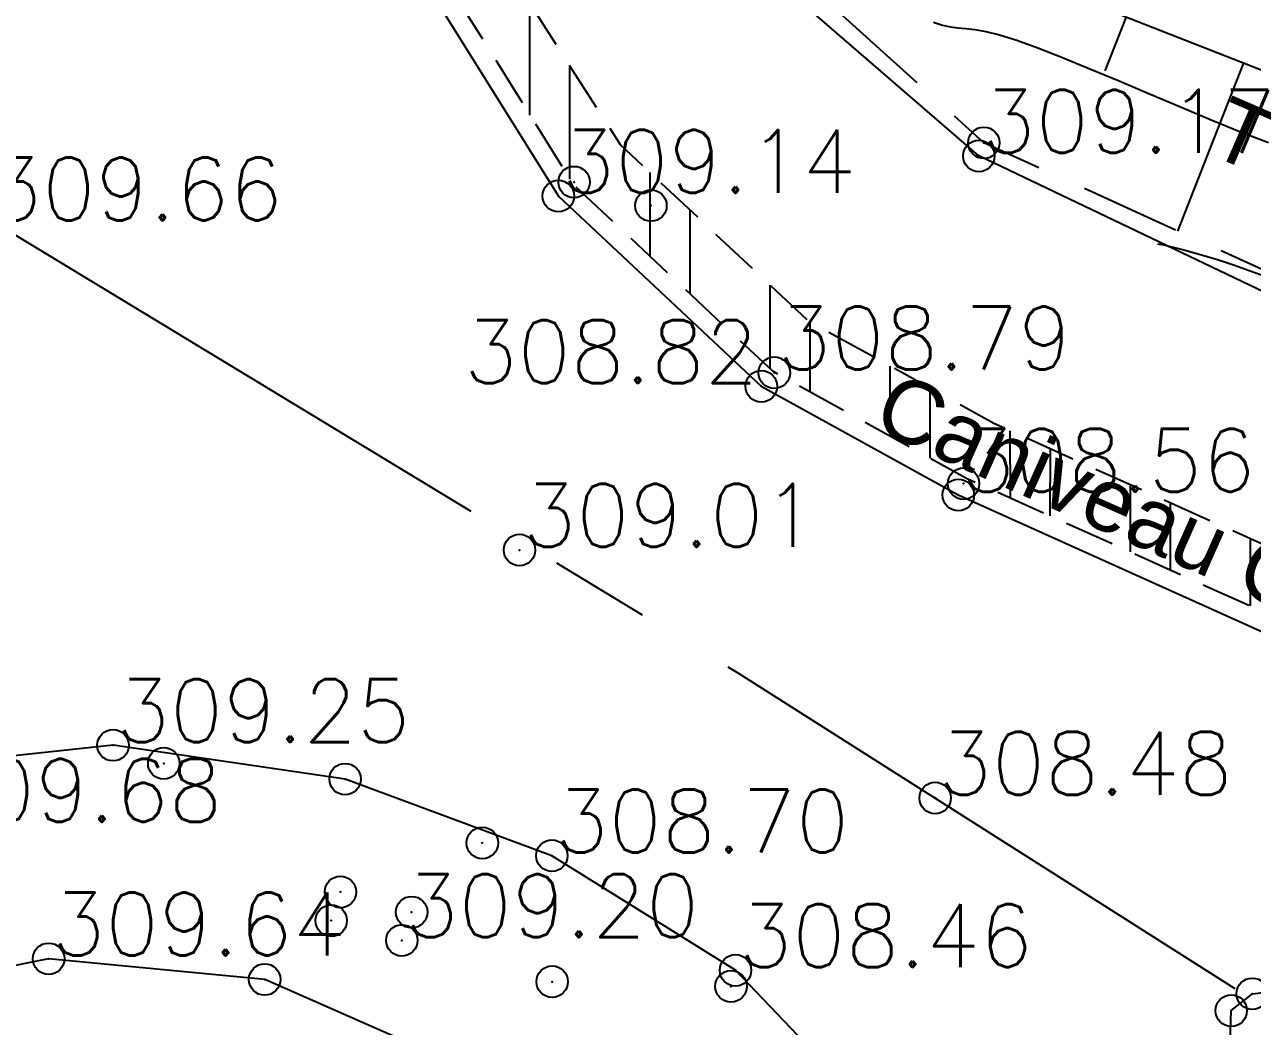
# Model space of a CAD drawing. Header units: millimetres. Extents: x 524954 to 526204, y 9523489 to 9524010.
# Drawn here: x 526038.68 to 526058.16, y 9523895.75 to 9523911.65 of the extents above; entities that cross this region are included whole.
import ezdxf
from ezdxf.enums import TextEntityAlignment as Align

# ---------------------------------------------------------------- set-up
doc = ezdxf.new("R2010")
doc.units = ezdxf.units.MM
doc.header["$PDMODE"] = 32
doc.header["$PDSIZE"] = 0.5
doc.linetypes.add('AXES2', pattern=[28.575, 19.05, -3.175, 3.175, -3.175])
doc.linetypes.add('CACHE2', pattern=[4.7625, 3.175, -1.5875])
for name, color, linetype in [('Axe_Route_Existante', 1, 'AXES2'), ('Bas_Talus', 40, 'CACHE2'), ('Bord_Route_Existante', 6, 'Continuous'), ('Caniveau', 5, 'CACHE2'), ('CN_01_00', 3, 'Continuous'), ('CN_10_00', 1, 'Continuous'), ('Haut_Talus', 30, 'Continuous'), ('Talus', 2, 'Continuous'), ('TopoAlt', 3, 'Continuous'), ('TOPOJIS', 7, 'Continuous'), ('Toponomie', 7, 'CACHE2')]:
    doc.layers.add(name, color=color, linetype=linetype)
doc.layers.add('Bord_Route_Existante_POLY3D', color=6, linetype='Continuous', plot=False)
doc.layers.add('Trottoir', color=7, linetype='Continuous', true_color=0xff6666)
doc.styles.add('Simplex 1.0', font='Simplex.shx', dxfattribs={"width": 0.99, "height": 1})
doc.styles.get("Standard").update_dxf_attribs({"font": 'arial.ttf'})

# ---------------------------------------------------------------- blocks, each defined once
blk = doc.blocks.new('TCPOINT M')
at = {"color": 0}
blk.add_point((0, 0), dxfattribs=at)
at = {"layer": 'TopoAlt', "style": 'Simplex 1.0', "width": 0.99}
blk.add_attdef('ALT', (0.15, 0.15), '', height=1, dxfattribs=at)

msp = doc.modelspace()

# ---------------------------------------------------------------- hatches: boundary and pattern name
at = {"layer": 'Caniveau', "ltscale": 0.25}
h = msp.add_hatch(dxfattribs=at)
h.set_pattern_fill('ANSI32', color=256, scale=0.2, angle=45, style=0)
h.paths.add_polyline_path([(526169.013, 9523886.483), (526147.837, 9523885.712), (526121.79, 9523884.798), (526119.235, 9523884.72), (526110.386, 9523884.982), (526101.922, 9523886.208), (526094.879, 9523887.319), (526093.223, 9523887.838), (526090.785, 9523889.078), (526087.619, 9523891.659), (526083.79, 9523893.69), (526080.443, 9523895.11), (526076.92, 9523895.854), (526071.989, 9523897.311), (526066.491, 9523899.725), (526054.062, 9523905.317), (526051.122, 9523906.941), (526048.139, 9523909.736), (526046.009, 9523913.059), (526045.211, 9523912.599), (526047.384, 9523909.115), (526050.547, 9523906.151), (526053.628, 9523904.45), (526066.097, 9523898.839), (526071.655, 9523896.399), (526076.682, 9523894.914), (526080.129, 9523894.186), (526083.429, 9523892.919), (526087.095, 9523890.836), (526090.253, 9523888.262), (526092.856, 9523886.937), (526094.658, 9523886.372), (526101.777, 9523885.25), (526110.302, 9523884.014), (526119.236, 9523883.75), (526121.822, 9523883.83), (526147.872, 9523884.743), (526169.048, 9523885.515)])

# ---------------------------------------------------------------- linework, layer by layer
at = {"layer": 'Axe_Route_Existante', "ltscale": 0.5, "flags": 128}
msp.add_lwpolyline([(526057.887, 9523896.353), (526050.003, 9523901.359), (526038.004, 9523908.627), (526033.333, 9523911.026)], dxfattribs=at)
at = {"layer": 'Bas_Talus', "ltscale": 0.5, "flags": 128}
msp.add_lwpolyline([(526169.478, 9523888.72), (526147.054, 9523888.008), (526121.945, 9523887.832), (526107.563, 9523889.513), (526097.042, 9523891.081), (526094.222, 9523891.842), (526091.138, 9523894.144), (526088.159, 9523896.254), (526082.128, 9523898.886), (526077.774, 9523899.759), (526074.725, 9523900.593), (526071.481, 9523901.929), (526060.018, 9523906.985), (526053.901, 9523909.77), (526050.455, 9523912.875), (526048.786, 9523915.056), (526047.769, 9523919.408), (526048.034, 9523921.385)], dxfattribs=at)
at = {"layer": 'Bord_Route_Existante', "flags": 128}
for points in [[(526080.016, 9523994.621), (526080.016, 9523994.621), (526051.373, 9523944.364), (526050.548, 9523936.131), (526045.92, 9523926.99), (526043.59, 9523917.519), (526044.935, 9523912.48), (526047.152, 9523908.925), (526050.371, 9523905.908), (526053.495, 9523904.184), (526065.976, 9523898.567), (526071.553, 9523896.119), (526076.609, 9523894.625), (526080.032, 9523893.902), (526083.265, 9523892.678), (526086.935, 9523890.583), (526090.09, 9523888.011), (526092.743, 9523886.661), (526094.589, 9523886.082), (526101.733, 9523884.956), (526110.276, 9523883.718)], [(526052.649, 9523873.921), (526054.576, 9523877.162), (526055.718, 9523880.666), (526056.073, 9523883.79), (526055.829, 9523886.942), (526054.727, 9523890.437), (526053.721, 9523891.951), (526052.856, 9523893.668), (526051.833, 9523894.685), (526049.962, 9523896.645), (526047.049, 9523898.462), (526043.77, 9523899.677), (526040.089, 9523900.215), (526036.399, 9523899.817), (526032.882, 9523898.748), (526029.729, 9523896.897), (526028.409, 9523895.525), (526026.69, 9523893.9), (526025.411, 9523891.866), (526020.393, 9523883.203), (526014.301, 9523878.429), (526013.385, 9523876.804), (526005.046, 9523861.929)], [(526066.092, 9523892.777), (526064.042, 9523891.565), (526062.437, 9523890.419), (526060.657, 9523889.041), (526059.462, 9523892.344), (526057.806, 9523895.503), (526057.825, 9523896.005), (526058.161, 9523896.272), (526058.489, 9523896.315), (526060.327, 9523895.461), (526063.718, 9523893.858), (526066.092, 9523892.777)]]:
    msp.add_lwpolyline(points, dxfattribs=at)
at = {"layer": 'Bord_Route_Existante_POLY3D'}
for points in [[(526080.016, 9523994.621, 311.98), (526051.373, 9523944.364, 310.9), (526050.548, 9523936.131, 310.62), (526045.92, 9523926.99, 310.29), (526043.59, 9523917.519, 309.87), (526044.935, 9523912.48, 309.45), (526047.152, 9523908.925, 309.14), (526050.371, 9523905.908, 308.82), (526053.495, 9523904.184, 308.56), (526065.976, 9523898.567, 307.92), (526071.553, 9523896.119, 307.84), (526076.609, 9523894.625, 307.75), (526079.9, 9523893.969, 307.69), (526080.032, 9523893.902, 307.67), (526083.265, 9523892.678, 0), (526086.935, 9523890.583, 307.49), (526089.108, 9523888.774, 307.43), (526090.09, 9523888.011, 307.37), (526092.743, 9523886.661, 307.26), (526094.589, 9523886.082, 307.21), (526101.733, 9523884.956, 306.86), (526109.929, 9523883.792, 306.4)], [(526052.649, 9523873.921, 307.52), (526054.576, 9523877.162, 307.61), (526055.718, 9523880.666, 307.68), (526056.073, 9523883.79, 307.72), (526055.829, 9523886.942, 307.78), (526054.727, 9523890.437, 307.93), (526053.721, 9523891.951, 308.02), (526052.856, 9523893.668, 308.18), (526051.833, 9523894.685, 0), (526049.962, 9523896.645, 308.46), (526047.049, 9523898.462, 308.7), (526043.77, 9523899.677, 308.99), (526040.089, 9523900.215, 309.25), (526036.399, 9523899.817, 309.4), (526032.882, 9523898.748, 309.37), (526029.729, 9523896.897, 309.24), (526028.409, 9523895.525, 309.14), (526026.69, 9523893.9, 308.99), (526025.411, 9523891.866, 308.84), (526020.393, 9523883.203, 308.31), (526014.301, 9523878.429, 307.87), (526013.385, 9523876.804, 307.75), (526006.191, 9523863.842, 306.89)], [(526066.092, 9523892.777, 307.95), (526064.042, 9523891.565, 307.96), (526062.437, 9523890.419, 307.95), (526060.657, 9523889.041, 307.99), (526059.462, 9523892.344, 308.1), (526057.806, 9523895.503, 308.24), (526057.825, 9523896.005, 308.27), (526058.161, 9523896.272, 308.24), (526058.489, 9523896.315, 308.21), (526060.327, 9523895.461, 308.15), (526063.718, 9523893.858, 308.04), (526066.092, 9523892.777, 307.95)]]:
    msp.add_polyline3d(points, dxfattribs=at)
at = {"layer": 'Caniveau', "ltscale": 0.25, "flags": 128}
msp.add_lwpolyline([(526169.013, 9523886.483), (526147.837, 9523885.712), (526121.79, 9523884.798), (526119.235, 9523884.72), (526110.386, 9523884.982), (526101.922, 9523886.208), (526094.879, 9523887.319), (526093.223, 9523887.838), (526090.785, 9523889.078), (526087.619, 9523891.659), (526083.79, 9523893.69), (526080.443, 9523895.11), (526076.92, 9523895.854), (526071.989, 9523897.311), (526066.491, 9523899.725), (526054.062, 9523905.317), (526051.122, 9523906.941), (526048.139, 9523909.736), (526046.009, 9523913.059), (526045.211, 9523912.599), (526047.384, 9523909.115), (526050.547, 9523906.151), (526053.628, 9523904.45), (526066.097, 9523898.839), (526071.655, 9523896.399), (526076.682, 9523894.914), (526080.129, 9523894.186), (526083.429, 9523892.919), (526087.095, 9523890.836), (526090.253, 9523888.262), (526092.856, 9523886.937), (526094.658, 9523886.372), (526101.777, 9523885.25), (526110.302, 9523884.014), (526119.236, 9523883.75), (526121.822, 9523883.83), (526147.872, 9523884.743), (526169.048, 9523885.515), (526169.013, 9523886.483)], dxfattribs=at)
at = {"layer": 'CN_01_00', "elevation": 309, "flags": 128}
msp.add_lwpolyline([(526056.658, 9523908.167), (526056.777, 9523908.144), (526057.071, 9523908.073), (526057.354, 9523907.994), (526057.624, 9523907.912), (526057.877, 9523907.828), (526058.11, 9523907.747), (526058.319, 9523907.672)], dxfattribs=at)
at = {"layer": 'CN_10_00', "elevation": 310, "flags": 128}
msp.add_lwpolyline([(526053.104, 9523911.686), (526053.246, 9523911.638), (526053.37, 9523911.61), (526053.489, 9523911.595), (526053.614, 9523911.583), (526053.758, 9523911.565), (526053.933, 9523911.534), (526054.15, 9523911.481), (526054.422, 9523911.397), (526054.758, 9523911.276), (526055.148, 9523911.123), (526055.582, 9523910.946), (526056.046, 9523910.751), (526056.53, 9523910.546), (526057.02, 9523910.339), (526057.505, 9523910.136), (526057.973, 9523909.946), (526058.416, 9523909.773)], dxfattribs=at)
at = {"layer": 'Haut_Talus', "flags": 128}
msp.add_lwpolyline([(526080.501, 9523902.712), (526077.818, 9523903.321), (526070.7, 9523906.038), (526061.396, 9523909.714), (526052.928, 9523913.032), (526049.247, 9523918.84), (526048.418, 9523922.516)], dxfattribs=at)
at = {"layer": 'Talus'}
for p, q in [((526056.158, 9523911.767), (526055.823, 9523910.911)), ((526058.02, 9523911.037), (526056.975, 9523908.37))]:
    msp.add_line(p, q, dxfattribs=at)
at = {"layer": 'Trottoir', "flags": 128}
msp.add_lwpolyline([(526169.246, 9523888.429), (526147.043, 9523887.619), (526121.847, 9523886.954), (526107.504, 9523888.991), (526096.993, 9523890.732), (526094.562, 9523891.303), (526090.907, 9523893.859), (526088.008, 9523895.954), (526082.037, 9523898.641), (526077.749, 9523899.493), (526074.663, 9523900.301), (526071.398, 9523901.609), (526059.899, 9523906.659), (526053.822, 9523909.562), (526050.246, 9523912.659), (526048.442, 9523914.874), (526047.459, 9523919.418), (526047.554, 9523921.45)], dxfattribs=at)
at = {"layer": 'Trottoir', "elevation": 307.739, "flags": 128}
msp.add_lwpolyline([(526048.558, 9523870.293), (526046.701, 9523873.032), (526049.794, 9523875.706), (526051.897, 9523879.387), (526052.702, 9523884.768), (526051.873, 9523888.666), (526050.35, 9523891.427), (526047.127, 9523894.46), (526042.495, 9523896.499), (526039.066, 9523896.827), (526034.695, 9523895.948), (526031.391, 9523893.944), (526027.716, 9523889.404), (526024.699, 9523882.254), (526021.841, 9523880.046), (526019.071, 9523877.893), (526019.071, 9523877.893), (526015.353, 9523875.532), (526013.783, 9523873.096), (526013.783, 9523873.096)], dxfattribs=at)

# ---------------------------------------------------------------- block references
at = {"layer": 'TOPOJIS'}
ref = msp.add_blockref('TCPOINT M', (526053.822, 9523909.562, 309.17), dxfattribs=at)
ref.add_attrib('ALT', '309.17', (526053.872, 9523909.612, 309.17), dxfattribs={"layer": 'TopoAlt', "height": 1, "style": 'Simplex 1.0', "width": 0.99})
for p in [(526053.901, 9523909.77, 309.38), (526047.402, 9523909.147, 309.1), (526048.62, 9523908.775, 309.37), (526053.579, 9523904.365, 308.54), (526040.893, 9523899.927, 309.2), (526043.77, 9523899.677, 308.99), (526045.946, 9523898.665, 308.79), (526043.696, 9523897.887, 309.29), (526044.825, 9523897.567, 309.19), (526043.549, 9523897.432, 309.29), (526042.495, 9523896.499, 309.38), (526047.054, 9523896.464, 308.93), (526049.89, 9523896.389, 308.43), (526057.825, 9523896.005, 308.27)]:
    msp.add_blockref('TCPOINT M', p, dxfattribs=at)
ref = msp.add_blockref('TCPOINT M', (526047.152, 9523908.925, 309.14), dxfattribs=at)
ref.add_attrib('ALT', '309.14', (526047.202, 9523908.975, 309.14), dxfattribs={"layer": 'TopoAlt', "height": 1, "style": 'Simplex 1.0', "width": 0.99})
ref = msp.add_blockref('TCPOINT M', (526038.063, 9523908.489, 309.66), dxfattribs=at)
ref.add_attrib('ALT', '309.66', (526038.113, 9523908.539, 309.66), dxfattribs={"layer": 'TopoAlt', "height": 1, "style": 'Simplex 1.0', "width": 0.99})
ref = msp.add_blockref('TCPOINT M', (526050.579, 9523906.123, 308.79), dxfattribs=at)
ref.add_attrib('ALT', '308.79', (526050.629, 9523906.173, 308.79), dxfattribs={"layer": 'TopoAlt', "height": 1, "style": 'Simplex 1.0', "width": 0.99})
ref = msp.add_blockref('TCPOINT M', (526050.371, 9523905.908, 308.82), dxfattribs=at)
ref.add_attrib('ALT', '308.82', dxfattribs={"layer": 'TopoAlt', "height": 1, "style": 'Simplex 1.0', "width": 0.99}).set_placement((526050.321, 9523905.958, 308.82), align=Align.RIGHT)
ref = msp.add_blockref('TCPOINT M', (526053.495, 9523904.184, 308.56), dxfattribs=at)
ref.add_attrib('ALT', '308.56', (526053.545, 9523904.234, 308.56), dxfattribs={"layer": 'TopoAlt', "height": 1, "style": 'Simplex 1.0', "width": 0.99})
ref = msp.add_blockref('TCPOINT M', (526046.536, 9523903.311, 309.01), dxfattribs=at)
ref.add_attrib('ALT', '309.01', (526046.586, 9523903.361, 309.01), dxfattribs={"layer": 'TopoAlt', "height": 1, "style": 'Simplex 1.0', "width": 0.99})
ref = msp.add_blockref('TCPOINT M', (526040.089, 9523900.215, 309.25), dxfattribs=at)
ref.add_attrib('ALT', '309.25', (526040.139, 9523900.265, 309.25), dxfattribs={"layer": 'TopoAlt', "height": 1, "style": 'Simplex 1.0', "width": 0.99})
ref = msp.add_blockref('TCPOINT M', (526053.129, 9523899.378, 308.48), dxfattribs=at)
ref.add_attrib('ALT', '308.48', (526053.179, 9523899.428, 308.48), dxfattribs={"layer": 'TopoAlt', "height": 1, "style": 'Simplex 1.0', "width": 0.99})
ref = msp.add_blockref('TCPOINT M', (526037.103, 9523898.949, 309.68), dxfattribs=at)
ref.add_attrib('ALT', '309.68', (526037.153, 9523898.999, 309.68), dxfattribs={"layer": 'TopoAlt', "height": 1, "style": 'Simplex 1.0', "width": 0.99})
ref = msp.add_blockref('TCPOINT M', (526047.049, 9523898.462, 308.7), dxfattribs=at)
ref.add_attrib('ALT', '308.70', (526047.099, 9523898.512, 308.7), dxfattribs={"layer": 'TopoAlt', "height": 1, "style": 'Simplex 1.0', "width": 0.99})
ref = msp.add_blockref('TCPOINT M', (526044.669, 9523897.118, 309.2), dxfattribs=at)
ref.add_attrib('ALT', '309.20', (526044.719, 9523897.168, 309.2), dxfattribs={"layer": 'TopoAlt', "height": 1, "style": 'Simplex 1.0', "width": 0.99})
ref = msp.add_blockref('TCPOINT M', (526039.066, 9523896.827, 309.64), dxfattribs=at)
ref.add_attrib('ALT', '309.64', (526039.116, 9523896.877, 309.64), dxfattribs={"layer": 'TopoAlt', "height": 1, "style": 'Simplex 1.0', "width": 0.99})
ref = msp.add_blockref('TCPOINT M', (526049.962, 9523896.645, 308.46), dxfattribs=at)
ref.add_attrib('ALT', '308.46', (526050.012, 9523896.695, 308.46), dxfattribs={"layer": 'TopoAlt', "height": 1, "style": 'Simplex 1.0', "width": 0.99})
ref = msp.add_blockref('TCPOINT M', (526058.161, 9523896.272, 308.24), dxfattribs=at)
ref.add_attrib('ALT', '308.24', (526058.211, 9523896.322, 308.24), dxfattribs={"layer": 'TopoAlt', "height": 1, "style": 'Simplex 1.0', "width": 0.99})

# ---------------------------------------------------------------- texts
at = {"layer": 'Toponomie', "attachment_point": 1}
for s, insert, char_height, width, rotation in [('AVENUE FULBERT YOULOU', (526020.427, 9523897.548), 2, 38.52036, 60.5279), ('Talus en Perré Maçonné', (526057.816, 9523910.533), 1, 58.05337, 336.5348), ('Caniveau Couvert de Dallettes', (526052.503, 9523906.164), 1, 38.52036, 336.0603)]:
    msp.add_mtext(s, dxfattribs=dict(at, insert=insert, char_height=char_height, width=width, rotation=rotation))

doc.saveas('drawing.dxf')
